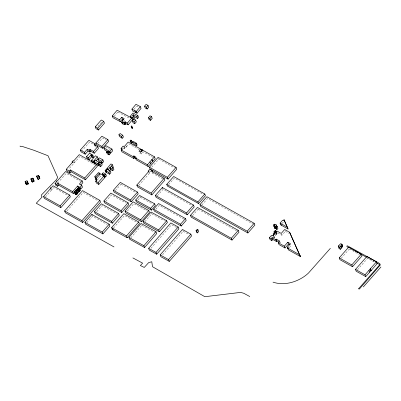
<?xml version="1.0" encoding="UTF-8"?>
<svg xmlns="http://www.w3.org/2000/svg" width="401" height="401" viewBox="0 0 401 401"><rect width="100%" height="100%" fill="white"/><g stroke="black" fill="none" stroke-linecap="round" stroke-linejoin="round"><path stroke-width="0.3" stroke-dasharray="2 1.5" d="M142.576 151.753L142.861 151.408M134.094 109.187L136.661 106.105L138.861 107.262M114.2 116.335L117.829 112.039L117.473 111.137M123.683 121.794L124.856 120.415M276.69 233.222L276.364 233.593L276.74 234.029L277.753 232.881L277.397 231.978M127.383 211.066L133.859 203.648L147.337 211.132M137.969 200.019L140.34 197.297L139.984 196.395M130.841 237.818L141.779 225.277L141.423 224.37M144.906 221.688L151.753 213.853L151.398 212.951M150.997 248.259L171.548 224.73L176.786 227.643M273.176 237.081L274.329 237.728L273.988 236.635M45.458 196.966L51.408 190.179L51.057 189.277M113.508 228.054L124.521 215.487L137.287 222.605M155.819 209.282L159.247 205.362L184.039 219.177M162.53 254.825L183.167 231.277L182.816 230.375M105.814 148.43L106.636 147.493L110.45 149.623M123.007 148.811L123.829 147.869L124.831 148.606L126.47 146.741L126.114 145.839M151.698 167.257L158.816 159.152L158.46 158.25M150.836 171.257L150.169 171.402L148.846 172.916L149.468 173.262L138.756 185.468M97.974 126.375L101.588 122.27M81.453 151.377L89.583 142.149L93.608 144.39M73.644 161.433L73.995 162.335L72.817 163.678L73.303 163.954L68.541 169.352M51.408 190.179L51.037 189.969L51.819 189.087L52.205 189.307L53.764 187.543L67.664 195.362M126.47 146.741L128.876 143.844L140.31 150.245M97.202 180.104L101.192 175.573L102.14 176.104M139.728 153.032L141.398 153.974L143.232 151.894L153.027 157.392M86.847 222.766L92.581 216.264L107.177 224.485M96.786 211.653L102.115 205.613L116.621 213.778M115.277 190.706L121.017 184.199L120.666 183.297M157.337 195.858L163.072 189.352L191.984 205.608M168.605 184.645L174.34 178.134L203.252 194.395M192.41 215.748L198.144 209.237L197.788 208.335M201.853 205.031L207.583 198.52L252.695 223.873M274.64 234.946L275.412 234.069M277.753 232.881L281.923 235.232L285.392 231.307L285.036 230.405M289.276 247.638L291.136 245.522L290.785 244.62M357.416 269.833L367.642 258.244L375.707 262.795M73.995 162.335L74.491 162.616L79.944 156.46L95.192 165.037M57.644 182.55L57.99 182.746L66.285 173.352L80.731 181.493M97.754 143.478L102.581 138.014L106.095 139.994M66.972 210.886L83.253 192.44L98.385 200.966M105.829 201.407L111.568 194.906L126.064 203.076M282.043 223.497L283.286 222.089L284.003 222.5M274.359 237.693L273.878 237.277L276.575 234.219L276.224 233.317M341.176 258.269L349.416 248.936L349.06 248.034M117.829 112.039L129.718 118.36M367.045 257.572L374.138 261.457M276.575 234.219L274.6 236.244L273.863 235.828M140.34 197.297L152.129 203.823M151.753 213.853L164.701 221.046M141.779 225.277L154.596 232.374M158.816 159.152L174.595 167.984M152.039 172.991L162.696 178.956M183.167 231.277L188.931 234.495M94.882 146.445L96.415 147.307M198.144 209.237L236.806 230.961M349.416 248.936L359.356 254.54M285.392 231.307L289.337 233.527M121.017 184.199L136.054 192.67M275.016 225.963L275.312 226.134M281.392 233.878L281.923 235.232M280.149 242.019L280.505 242.921M276.399 232.906L276.75 233.808M276.384 233.126L276.74 234.029M276.264 233.056L276.62 233.958M273.798 236.374L274.329 237.728M273.527 236.369L273.878 237.277M271.738 236.4L272.089 237.302M149.819 170.5L150.169 171.402M149.117 172.36L149.468 173.262M141.042 153.072L141.398 153.974M126.019 145.784L126.375 146.686M124.3 147.247L124.831 148.606M124.255 147.408L124.611 148.31M124.16 147.523L124.51 148.425M73.959 161.262L74.491 162.616M57.634 181.843L57.99 182.746M51.674 187.954L52.205 189.307"/><path stroke-width="0.6" d="M273.893 226.054C273.748 224.876 275.477 224.149 276.259 225.011L276.429 225.377C276.62 226.71 274.319 227.407 273.893 226.054L275.001 228.42L276.57 228.329M76.802 192.846C77.849 196.355 76.666 189.563 75.007 191.127C73.468 192.034 75.588 193.412 76.32 192.154M79.588 189.683C80.882 190.39 78.867 191.979 78.15 191.046M20.08 145.989L20.05 146.28L22.546 146.535L33.92 150.28L48.005 155.733L57.689 177.392L56.431 179.663L41.403 194.991L41.308 195.974L42.155 196.941L36.265 203.232L114.014 246.936M75.188 193.613L75.759 194.435L76.982 194.014M77.303 188.635L77.498 189.307L78.36 189.478L79.122 188.996L79.253 188.249L78.28 187.813L77.303 188.635L78.616 192.074L77.974 192.796L76.511 191.964M77.187 193.608L76.205 191.102M74.481 191.803L75.463 194.315M79.984 190.49L78.992 187.934M77.328 188.545L78.395 191.227M274.745 227.151L274.74 228.179M74.516 191.683L75.573 194.375M77.142 193.758L75.799 190.159L76.441 189.437L77.909 190.269L77.268 190.991L77.974 192.796M79.944 190.605L78.912 187.889M79.904 190.696L78.791 187.843L79.849 190.781M30.912 179.006L31.509 180.189L31.925 180.265L33.388 179.302L32.792 178.134L31.103 178.64L30.912 179.006L32.215 181.994L32.631 182.074L34.095 181.112L33.388 179.302M36.681 176.295L37.278 177.483L37.694 177.558L39.158 176.595L38.561 175.427L36.867 175.934L36.681 176.295L37.985 179.287L38.401 179.362L39.864 178.4L39.158 176.595M25.103 181.708L25.699 182.891L26.12 182.966L27.584 182.004L26.982 180.836L25.293 181.342L25.103 181.708L26.411 184.696L26.827 184.776L28.291 183.813L27.584 182.004M31.809 180.445L31.874 181.322M77.378 188.43L78.516 191.267M77.082 193.878L76.005 191.006M74.571 191.568L75.664 194.41M77.047 193.934L76.375 192.069M120.29 121.643L112.987 117.769L112.28 115.964L117.122 110.235L131.713 117.989L132.42 119.799L128.155 124.841L127.448 123.032L125.137 121.809L124.836 122.16L125.623 124.009L124.465 124.606L122.4 123.814L121.693 122.004L124.15 118.606L121.724 117.308L119.583 119.839L120.29 121.643L122.43 119.117L121.724 117.308M122.4 123.814L121.714 121.969M137.829 115.528L138.54 117.333L137.598 118.47L136.891 116.666L137.829 115.528L132.977 113.017L130.205 116.365L130.736 117.719M136.891 116.666L133.247 114.776L132.365 115.839L133.728 116.546L134.44 118.35L133.488 119.498L131.939 118.701M133.488 119.498L132.776 117.694L133.728 116.546M142.22 150.851L141.869 149.944L142.155 149.603L141.543 149.282L141.252 149.628L141.784 150.982M131.919 109.137L135.954 104.3L140.355 106.611L141.062 108.42L137.037 113.242L132.626 110.942L131.919 109.137L136.325 111.433L137.037 113.242M136.325 111.433L140.355 106.611M144.52 106.185L146.054 104.35L148.009 105.373L148.721 107.177L147.177 109.012L145.232 107.989L144.52 106.185L146.47 107.202L147.177 109.012M148.41 117.769L150.049 115.814L151.508 116.581L152.215 118.385L150.581 120.34L149.117 119.578L148.41 117.769L149.869 118.531L150.581 120.34M149.869 118.531L151.508 116.581M146.47 107.202L148.009 105.373M127.448 123.032L131.713 117.989M132.365 120.972L133.909 119.147L135.613 120.049L136.32 121.859L134.776 123.683L133.077 122.776L132.365 120.972L134.069 121.879L134.776 123.683M134.069 121.879L135.613 120.049M288.139 248.545L287.622 247.171L288.189 247.487L287.682 248.064L288.389 249.868L300.364 256.525L289.617 232.279L284.68 229.497L281.216 233.427L277.046 231.076L276.033 232.224L275.302 231.583L273.156 234.019L273.688 235.372M288.319 248.996L287.447 247.096L290.429 243.718L287.808 242.244L284.339 246.174L285.046 247.978L288.514 244.049L287.808 242.244M125.137 121.809L125.844 123.613L125.623 124.009M94.526 145.543L94.175 144.641L94.942 143.738L88.877 140.345L80.335 150.034L81.047 151.839L85.233 154.195L88.019 151.032L87.313 149.222L84.526 152.385L85.233 154.195M98.044 159.257L99.242 157.869L102.877 159.854L103.583 161.663L102.385 163.052L98.751 161.062L98.044 159.257L101.679 161.247L102.385 163.052M101.679 161.247L102.877 159.854M122.195 149.758L121.934 148.741L122.16 148.866L121.182 149.979L121.889 151.784L133.859 158.5L134.525 157.743L133.814 155.939L133.152 156.696L133.859 158.5M380.95 266.981L363.311 286.936M131.648 143.137L130.942 141.332L131.628 140.54L130.791 140.074L130.099 140.861L130.806 142.671L131.648 143.137L132.335 142.345L131.628 140.54M284.048 219.833L283.296 220.695L282.575 220.284L280.088 223.096L280.8 224.901L288.048 229.006L284.048 219.833L288.048 229.006M91.533 160.25L93.448 161.307L94.155 163.112L92.245 162.054L91.533 160.25L95.433 155.778L97.343 156.836L98.05 158.641L96.1 160.876M93.448 161.307L97.343 156.836M104.17 176.901L103.638 175.543L104.22 174.896L104.927 176.701L105.458 177.006L106.425 175.899L105.719 174.094L103.237 172.711L102.275 173.803L103.889 174.711L103.318 175.362L100.486 173.763L95.694 179.202L96.405 181.011M125.052 211.116L133.152 201.843L148.786 210.52L149.493 212.324L141.398 221.603L125.764 212.921L125.052 211.116L140.691 219.793L141.398 221.603M135.678 200.024L139.633 195.487L154.636 203.798L155.342 205.608L151.393 210.139L136.385 201.828L135.678 200.024L150.686 208.335L151.393 210.139M150.686 208.335L154.636 203.798M140.691 219.793L148.786 210.52M128.916 237.407L141.072 223.467L156.024 231.753L156.731 233.562L144.576 247.502L129.623 239.212L128.916 237.407L143.864 245.693L144.576 247.502M142.992 221.267L151.042 212.049L166.691 220.74L167.397 222.545L159.342 231.768L143.698 223.071L142.992 221.267L158.636 229.958L159.342 231.768M143.864 245.693L156.024 231.753M148.646 248.334L170.836 222.921L178.169 227.001L178.881 228.806L156.696 254.214L149.352 250.139L148.646 248.334L155.984 252.409L156.696 254.214M155.984 252.409L178.169 227.001M196.029 230.7L197.217 229.342L197.934 229.743L198.645 231.547L197.457 232.906L196.741 232.505L196.029 230.7L196.751 231.101L197.457 232.906M196.751 231.101L197.934 229.743M275.612 227.377L276.615 226.224L277.231 226.57L277.918 228.4L276.936 229.527L276.319 229.182L275.612 227.377L276.229 227.718L276.936 229.527M276.229 227.718L277.231 226.57M43.564 196.52L50.701 188.375L50.331 188.164L51.107 187.282L51.498 187.503L53.052 185.738L69.629 195.061L70.335 196.866L60.832 207.658L44.27 198.325L43.564 196.52L60.12 205.853L60.832 207.658M98.481 163.934L99.989 162.215L101.463 163.032L102.17 164.841L100.656 166.56L99.192 165.743L98.481 163.934L99.949 164.756L100.656 166.56M109.112 154.866L108.4 153.062L109.278 152.059L107.663 151.162L106.546 152.024L107.257 153.834L109.112 154.866L109.984 153.869L109.278 152.059M105.458 177.006L104.751 175.197L105.719 174.094M149.894 161.854L150.701 163.718L148.215 166.555L147.503 164.751L151.884 159.598L152.691 161.463L155.202 158.611L154.495 156.806L142.52 150.089L140.691 152.169L139.022 151.227L140.841 149.162L128.17 142.034L124.12 146.796L123.122 146.064L121.062 148.41L121.769 150.22M111.578 227.648L123.814 213.678L138.706 221.989L139.413 223.793L127.182 237.758L112.285 229.452L111.578 227.648L126.475 235.953L127.182 237.758M126.475 235.953L138.706 221.989M153.583 209.217L158.54 203.558L185.488 218.575L186.194 220.38L181.237 226.039L154.29 211.026L153.583 209.217L180.53 224.234L181.237 226.039M158.636 229.958L166.691 220.74M180.53 224.234L185.488 218.575M160.174 254.901L182.46 229.467L190.846 234.149L191.553 235.953L169.267 261.387L160.881 256.705L160.174 254.901L168.56 259.582L169.267 261.387M168.56 259.582L190.846 234.149M275.657 231.783L276.259 231.096L275.161 230.485L273.963 231.853L274.495 233.207M103.869 148.029L105.929 145.683L111.924 149.037L112.631 150.846L110.571 153.192L104.576 149.839L103.869 148.029L109.864 151.388L110.571 153.192M109.864 151.388L111.924 149.037M99.949 164.756L101.463 163.032M105.127 170.55L106.395 169.102L107.132 169.513L105.864 170.961L106.571 172.766L105.834 172.355L105.127 170.55L105.864 170.961M136.525 145.703L135.819 143.894L136.41 143.217L133.122 141.378L132.525 142.054L133.237 143.859L136.525 145.703L137.117 145.027L136.41 143.217M149.408 167.252L158.109 157.347L176.064 167.392L176.776 169.202L168.074 179.107L150.119 169.062L149.408 167.252L167.367 177.297L168.074 179.107M148.49 172.009L148.139 171.107L149.463 169.598L150.129 169.453L151.954 170.475L152.666 172.28M151.954 170.475L151.332 171.187L164.119 178.345L164.831 180.149L151.874 194.906L137.518 186.876L136.811 185.072L148.761 171.458L148.139 171.107M151.874 194.906L151.167 193.097L164.119 178.345M167.367 177.297L176.064 167.392M338.339 246.735L338.945 246.044L338.78 245.537L340.78 243.623L341.968 244.289L342.71 246.404L340.424 249.317L339.045 248.54L338.339 246.735L339.717 247.512L340.424 249.317M365.747 276.61L365.04 274.8L376.439 261.843L366.935 256.44L355.481 269.417L356.188 271.226L365.747 276.61L371.06 270.595L370.349 268.785M95.263 126.846L101.283 120.009L103.744 121.383L104.455 123.192L98.43 130.034L95.969 128.651L95.263 126.846L97.719 128.225L98.43 130.034M97.719 128.225L103.744 121.383M72.461 162.771L72.11 161.869L73.288 160.53L73.784 160.811L79.233 154.651L96.661 164.455L97.368 166.26L85.423 179.803L71.102 171.743L70.396 169.939L69.363 171.107L70.075 172.911L71.102 171.743M70.075 172.911L66.952 171.157L66.245 169.347L72.596 162.144L72.11 161.869M57.894 183.327L58.601 185.132L57.584 186.285L56.877 184.48L57.894 183.327L72.666 191.653L73.373 193.457L74.616 192.049M97.754 146.651L98.466 148.46L94.255 153.237L93.543 151.433L97.754 146.651L94.175 144.641M89.197 159.568L88.491 157.763L91.523 154.32L89.558 153.207L86.521 156.651L87.233 158.455L89.197 159.568L91.854 156.555M99.333 164.585L98.531 165.493L94.696 163.347L93.989 161.538L95.192 160.174L99.022 162.325L99.378 163.227M60.12 205.853L69.629 195.061M72.666 191.653L77.634 186.019L80.02 187.367L80.726 189.172L82.471 187.197L81.764 185.392L79.373 184.049L82.16 180.891L65.574 171.543L57.283 180.941L56.937 180.746L56.16 181.623L56.511 181.818L55.062 183.457L55.769 185.267L57.584 186.285M85.423 179.803L84.716 177.999L96.661 164.455M98.531 165.493L97.824 163.688L99.022 162.325M75.443 191.112L78.345 187.828L77.634 186.019M94.801 176.706L95.799 177.282L96.506 179.092L95.508 178.515L94.801 176.706L98.451 172.565L99.443 173.142L99.974 174.5M95.799 177.282L99.443 173.142M107.473 169.839L106.942 168.485L110.957 163.924L112.43 164.746L113.142 166.55L112.33 167.463M103.638 175.543L104.095 175.798L104.801 177.603L98.806 184.395L96.4 183.036L95.694 181.232L96.892 179.874L95.694 179.202M106.044 170.856L107.388 169.332L110.195 170.911L110.902 172.716L109.558 174.24L106.756 172.661L106.044 170.856L108.851 172.43L109.558 174.24M108.851 172.43L110.195 170.911M140.455 152.205L141.548 150.966L140.841 149.162M82.641 222.48L81.934 220.67L99.839 200.38L82.546 190.63L64.631 210.926L65.343 212.73L82.641 222.48L100.551 202.184L99.839 200.38M84.912 222.349L91.874 214.455L109.177 224.204L109.884 226.009L102.922 233.898L85.619 224.159L84.912 222.349L102.215 232.094L102.922 233.898M94.436 211.708L101.408 203.808L118.596 213.487L119.303 215.292L112.335 223.192L95.147 213.512L94.436 211.708L111.628 221.387L112.335 223.192M113.338 190.29L120.31 182.39L137.498 192.074L138.205 193.878L131.232 201.778L114.049 192.099L113.338 190.29L130.525 199.974L131.232 201.778M151.984 159.653L154.495 156.806M151.884 159.598L152.591 161.403L150.701 163.718M102.215 232.094L109.177 224.204M111.628 221.387L118.596 213.487M130.525 199.974L137.498 192.074M187.272 214.781L156.104 197.257L155.398 195.447L162.365 187.543L193.457 205.031L186.56 212.976L187.272 214.781L194.199 206.916L193.457 205.031M198.54 203.568L167.377 186.039L166.736 184.405L173.698 176.5L204.791 193.984L197.899 201.929L198.54 203.568L205.467 195.703L204.791 193.984M190.47 215.337L197.432 207.432L238.274 230.38L238.986 232.184L232.024 240.089L191.182 217.141L190.47 215.337L231.312 238.284L232.024 240.089M199.914 204.62L206.876 196.716L254.164 223.287L254.871 225.091L247.908 232.996L200.625 206.425L199.914 204.62L247.201 231.192L247.908 232.996M231.312 238.284L238.274 230.38M247.201 231.192L254.164 223.287M285.046 247.978L279.031 244.59L278.324 242.785L279.793 241.116L276.264 239.126L275.743 239.713L276.454 241.522L276.971 240.936L276.264 239.126M330.379 248.324L308.509 273.016A32.707 25.95 -21.4 0 1 302.69 277.522C293.983 282.966 282.931 285.522 272.986 282.134M339.717 247.512L341.968 244.289M371.06 270.595L377.146 263.647L376.439 261.843M89.949 149.408L90.661 151.217L89.899 152.074L89.192 150.27L89.949 149.408L93.543 151.433M95.839 143.037L101.869 136.21L107.899 139.603L108.606 141.408L102.571 148.24L96.546 144.841L95.839 143.037L101.864 146.435L102.571 148.24M91.047 155.062L91.644 154.39L92.837 155.062L93.543 156.866L92.947 157.543L91.759 156.871L91.047 155.062L92.24 155.738L92.947 157.543M92.24 155.738L92.837 155.062M101.864 146.435L107.899 139.603M80.882 184.956L82.872 182.701L82.16 180.891M80.02 187.367L81.764 185.392M108.746 170.209L108.39 169.307L109.989 167.498L110.952 169.443L110.746 169.668L112.711 170.771L113.924 169.397L113.217 167.593L111.257 166.48L110.811 166.57L112.43 164.746M98.806 184.395L98.1 182.585L104.095 175.798M109.498 170.661L110.696 169.307L109.989 167.498M112.711 170.771L112.004 168.966L113.217 167.593M148.215 166.555L136.245 159.839L135.538 158.034L136.205 157.277L133.814 155.939M103.889 200.996L110.861 193.097L128.044 202.786L128.751 204.59L121.779 212.49L104.596 202.801L103.889 200.996L121.067 210.685L121.779 212.49M121.067 210.685L128.044 202.786M271.863 240.57L271.151 238.765L272.119 237.673L272.83 239.477L271.863 240.57L270.089 239.567L269.382 237.763L271.382 235.492L271.973 235.828L272.464 235.272L273.617 235.923L273.171 235.467L275.868 232.41L273.893 234.435L273.156 234.019M300.304 256.59L299.657 254.72M339.231 257.863L348.705 247.131L361.266 254.204L361.973 256.013L352.499 266.745L339.943 259.673L339.231 257.863L351.792 264.941L352.499 266.745M351.792 264.941L361.266 254.204M131.157 126.27L131.458 125.934L131.874 126.17L132.586 127.979L132.285 128.315L131.869 128.079L131.157 126.27L131.573 126.505L132.285 128.315M131.573 126.505L131.874 126.17M131.869 128.079L132.165 127.739L132.586 127.979M274.605 224.329L274.094 224.906L273.793 224.735L274.309 224.154L274.961 225.232M281.397 225.232L280.69 223.427L287.342 227.197M104.927 176.701L104.35 177.352L104.801 177.603M110.746 169.668L110.034 167.864L110.245 167.633M121.693 122.004L123.989 122.811L124.836 122.16M118.891 134.766L120.135 133.518L122.711 135.237L123.418 137.042L122.18 138.29L119.598 136.571L118.891 134.766L121.468 136.485L122.18 138.29M121.468 136.485L122.711 135.237M79.498 191.112L78.852 189.262L79.438 191.147M78.666 189.372L79.408 191.162M79.238 191.237L78.531 189.427M78.426 189.462L79.203 191.247M76.285 194.435L75.538 192.635M78.36 189.478L79.097 191.277M78.992 191.297L78.285 189.488M78.927 191.302L78.18 189.503M78.857 191.307L78.075 189.503M78.746 191.307L78.005 189.498M78.681 191.302L77.904 189.488M27.308 182.565L27.694 182.64L28.291 183.813M78.551 191.277L77.428 188.345M130.205 116.365L132.776 117.694M137.598 118.47L133.954 116.581L133.247 114.776M141.252 149.628L141.869 149.944M110.696 169.307L110.952 169.443M112.28 115.964L119.583 119.839M125.844 123.613L128.155 124.841M122.43 119.117L123.398 119.633M132.871 257.918L142.616 263.136L140.37 265.537L144.26 267.432L148.706 262.575L151.784 261.763L152.455 266.459L152.801 266.891L204.841 296.7L240.585 292.404L243.798 293.281L249.788 296.55M273.963 231.853L274.705 232.259M349.055 247.708C348.304 247.713 345.472 245.928 347.461 245.833L378.549 262.871C382.729 265.432 377.201 264.074 376.318 262.655M350.69 248.605L351.782 249.206M352.87 249.803L353.963 250.399M355.05 250.996L358.324 252.79M359.411 253.387L366.504 257.272M280.088 223.096L280.69 223.427M130.099 140.861L130.942 141.332M134.525 157.743L136.375 158.781M87.313 149.222L89.192 150.27M88.019 151.032L89.899 152.074M132.525 142.054L135.819 143.894M106.546 152.024L108.4 153.062M136.811 185.072L151.167 193.097M121.182 149.979L133.152 156.696M135.538 158.034L147.503 164.751M80.335 150.034L84.526 152.385M110.034 167.864L112.004 168.966M93.989 161.538L97.824 163.688M355.481 269.417L365.04 274.8M288.514 244.049L290.088 244.936M272.119 237.673L275.743 239.713M276.971 240.936L279.492 242.354M272.83 239.477L276.454 241.522M287.682 248.064L299.597 254.785M278.324 242.785L284.339 246.174M166.736 184.405L197.899 201.929M90.661 151.217L94.255 153.237M155.398 195.447L186.56 212.976M95.694 181.232L98.1 182.585M70.396 169.939L84.716 177.999M66.245 169.347L69.363 171.107M78.822 188.094L80.726 189.172M58.601 185.132L73.373 193.457M55.062 183.457L56.877 184.48M64.631 210.926L81.934 220.67M269.382 237.763L271.151 238.765M86.521 156.651L88.491 157.763M106.942 168.485L108.39 169.307M104.22 174.896L104.751 175.197M75.799 190.159L77.268 190.991M121.062 148.41L121.839 148.856M276.64 226.56L276.966 226.821L276.259 225.011M76.325 191.197L77.203 193.457M79.112 188.029L80.005 190.31M39.864 178.4L38.561 175.427M32.792 178.134L34.095 181.112M37.649 178.625L36.867 175.934M300.364 256.525L289.617 232.279M370.323 268.77L371.03 270.58M370.093 269.071L370.8 270.881M368.985 270.334L369.697 272.139M342.003 244.6L342.71 246.404M341.141 245.572L341.847 247.377M340.85 246.224L341.557 248.034M340.695 246.079L341.401 247.883M338.78 245.537L339.131 246.44M275.928 224.75L276.765 226.69M276.214 226.189L276.565 227.091M275.472 226.715L276.003 228.069M275.051 226.796L275.758 228.605M273.793 224.735L274.144 225.638M274.645 226.76L275.352 228.57M276.259 231.096L276.61 232.004M273.893 225.698L275.001 228.42M276.334 232.314L275.983 231.412L276.189 232.49M275.161 230.485L275.517 231.392M134.881 110.681L135.588 112.491M162.365 187.543L162.716 188.445M142.155 149.603L142.505 150.505M124.445 122.681L125.157 124.49M124.225 122.771L124.932 124.576M123.989 122.811L124.696 124.616M123.759 122.796L124.465 124.606M122.586 120.45L122.937 121.353M134.054 156.069L134.766 157.879M106.796 151.743L107.328 153.097M94.942 143.738L95.649 145.543M103.889 174.711L104.596 176.52M102.275 173.803L102.982 175.608M112.47 228.139L113.177 229.948M91.874 214.455L92.23 215.362M79.122 188.996L79.789 190.861M79.062 189.077L79.719 190.936M78.987 189.152L79.669 190.981M78.937 189.197L79.588 191.051M78.631 189.387L79.308 191.212M77.288 188.876L77.954 190.575M76.255 192.234L76.912 194.089M76.18 192.31L76.862 194.139M76.13 192.355L76.807 194.184M76.07 192.4L76.721 194.249M75.979 192.46L76.656 194.285M75.919 192.495L76.561 194.335M75.819 192.545L76.496 194.365M75.719 192.585L76.461 194.38M75.649 192.605L76.391 194.405M75.468 192.645L76.215 194.445M75.398 192.655L76.14 194.455M75.293 192.655L76.07 194.46M75.188 192.65L75.964 194.465M75.122 192.64L75.859 194.455M74.987 192.615L75.794 194.445M74.466 191.989L75.343 194.219M50.331 188.164L50.686 189.066M38.977 176.951L39.689 178.756M37.694 177.558L38.401 179.362M37.278 177.483L37.985 179.287M33.042 178.62L33.749 180.43M33.213 179.658L33.92 181.463M31.925 180.265L32.631 182.074M31.103 178.64L31.453 179.543M31.509 180.189L32.215 181.994M27.243 181.337L27.95 183.147M26.982 180.836L27.694 182.64M27.403 182.36L28.115 184.164M26.12 182.966L26.827 184.776M25.293 181.342L25.824 182.696M25.699 182.891L26.411 184.696M25.368 182.239L26.08 184.049M358.679 288.665L358.985 289.111L359.481 288.92L380.474 264.76L379.702 264.795L358.679 288.665"/></g></svg>
